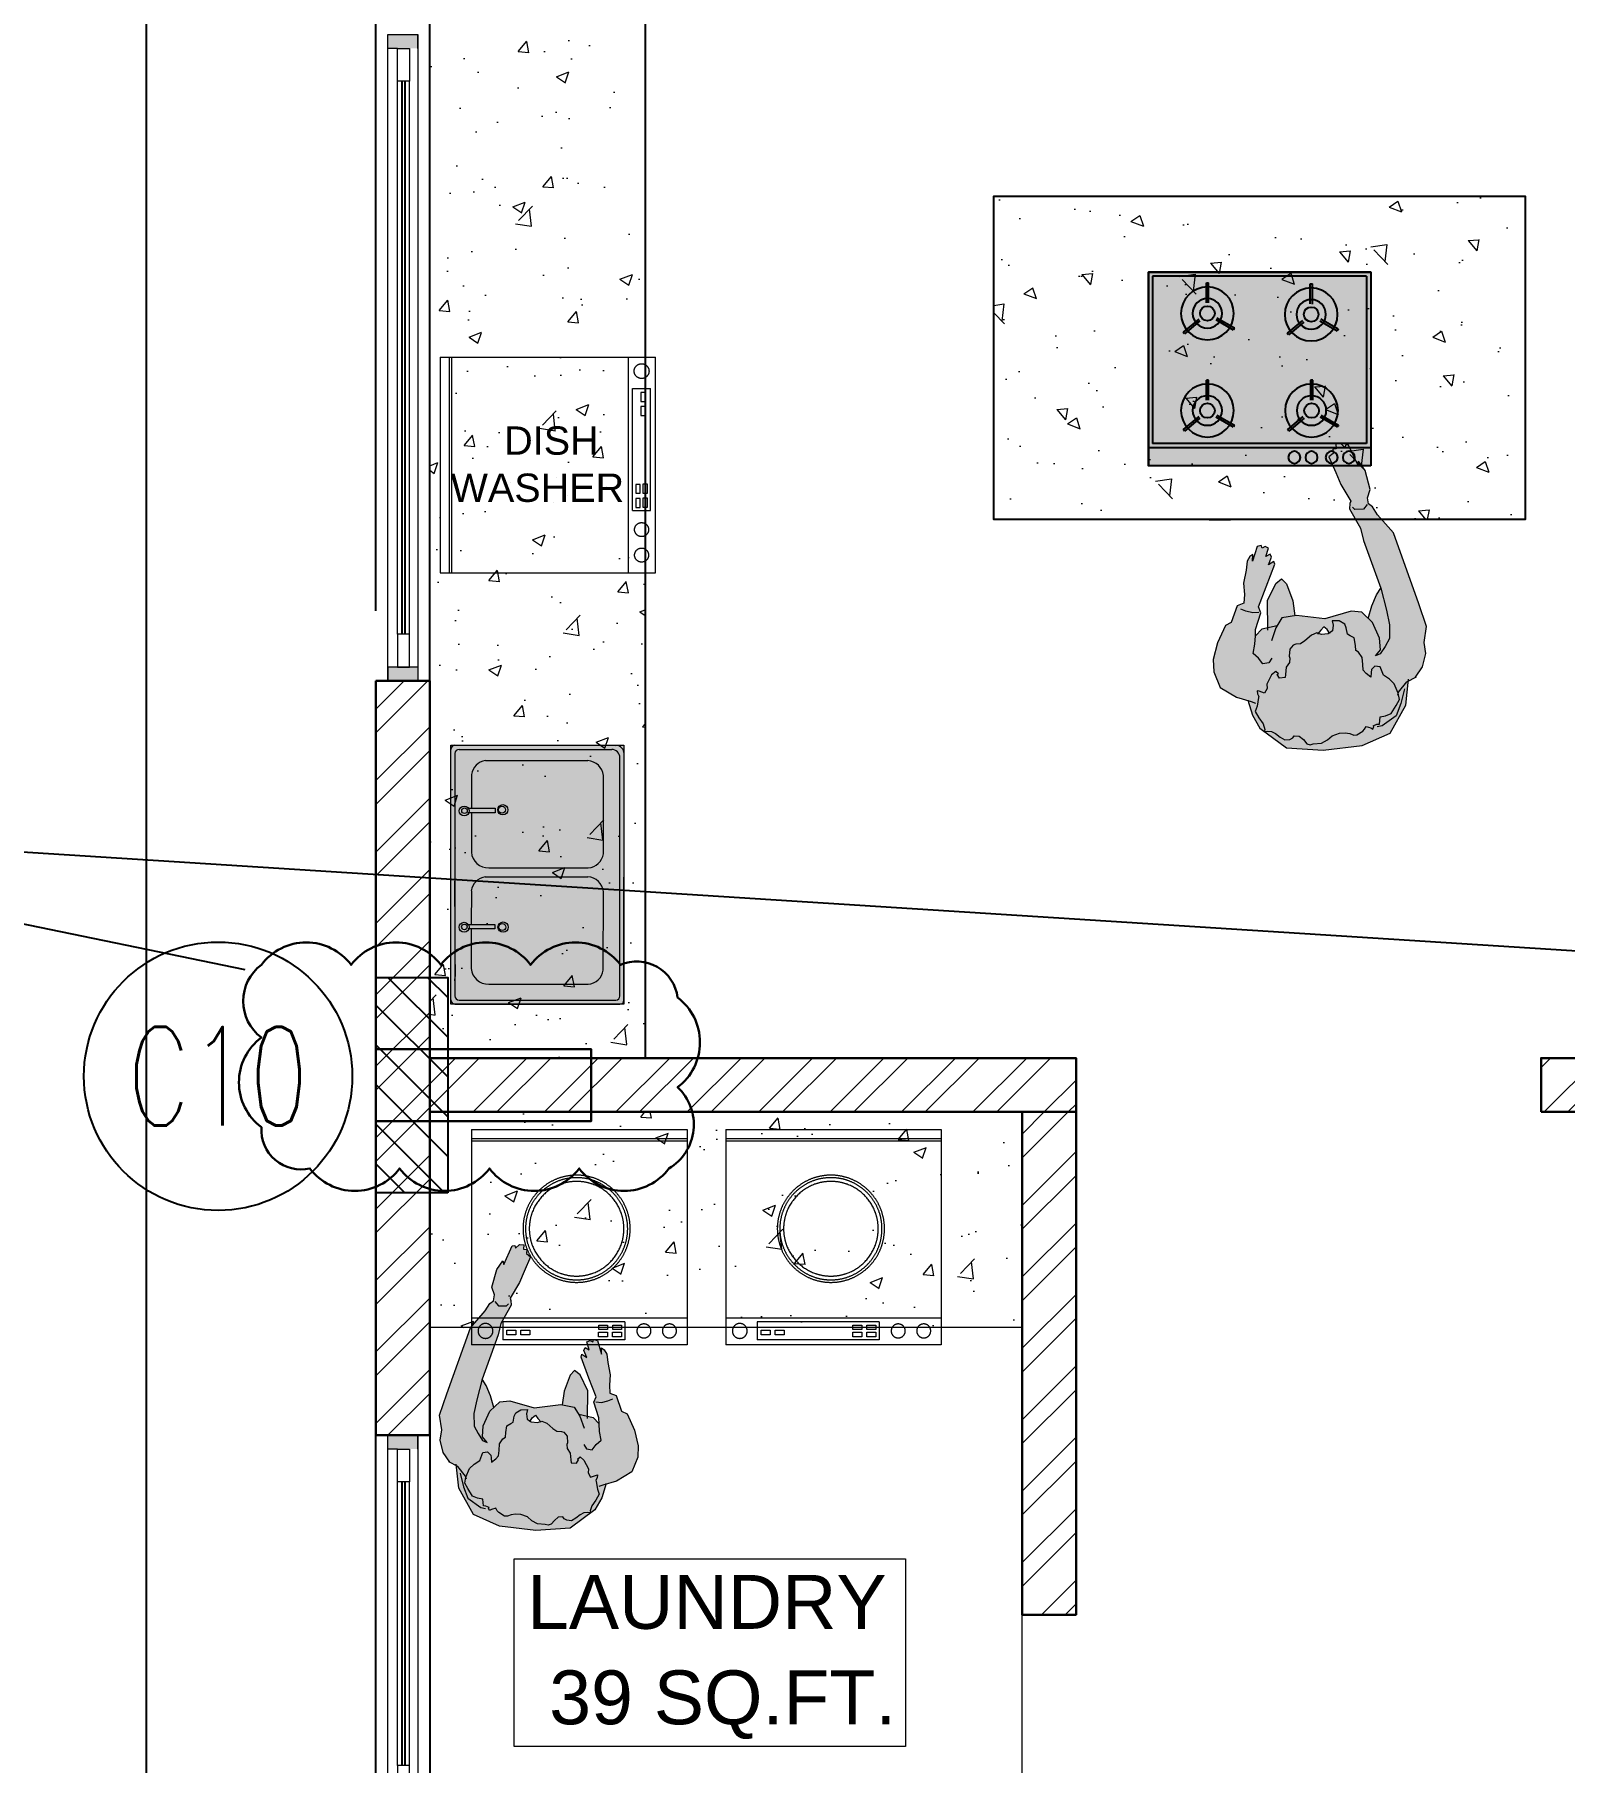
# Model space of a CAD drawing. Header units: inches. Extents: x 16106347 to 16308397, y -515360 to -420631.
# Drawn here: x 16155485 to 16159745, y -504582 to -499771 of the extents above; entities that cross this region are included whole.
import ezdxf
from ezdxf.enums import TextEntityAlignment as Align

# ---------------------------------------------------------------- set-up
doc = ezdxf.new("R2010")
doc.units = ezdxf.units.IN
doc.header["$LTSCALE"] = 1000
doc.header["$MEASUREMENT"] = 0
doc.linetypes.add('DASHED2', pattern=[0.375, 0.25, -0.125])
doc.linetypes.add('HIDDEN', pattern=[0.375, 0.25, -0.125])
doc.layers.get('0').update_dxf_attribs({"color": 1})
for name, color, linetype in [('00', 252, 'Continuous'), ('DIEN HOA', 111, 'Continuous'), ('FURINTURE', 37, 'Continuous'), ('S-COLUMN', 1, 'Continuous'), ('S-COLUMN CIRCLE', 9, 'Continuous'), ('S-COLUMN HATCH', 8, 'Continuous'), ('S-COLUMN NO', 2, 'Continuous'), ('TEXT', 7, 'Continuous')]:
    doc.layers.add(name, color=color, linetype=linetype)
for name, color, linetype, lineweight in [('APPLIANCES', 252, 'Continuous', 20), ('CHHAJJA', 251, 'Continuous', 25), ('Dimension', 18, 'Continuous', 5), ('FIXURE', 252, 'Continuous', 20), ('HA', 253, 'Continuous', 5), ('HACTH', 8, 'Continuous', 5), ('hatch', 8, 'Continuous', 5), ('HIDDEN', 253, 'HIDDEN', 9), ('Human', 4, 'Continuous', 13), ('P GLASS', 140, 'Continuous', 25), ('PLASTER', 250, 'Continuous', 25), ('stone', 251, 'Continuous', 18), ('WALL', 7, 'Continuous', 30), ('window', 150, 'Continuous', 9)]:
    doc.layers.add(name, color=color, linetype=linetype, lineweight=lineweight)
doc.styles.add('ARIAL', font='ARIALN.TTF')
doc.styles.add('ROMANS', font='simplex.shx', dxfattribs={"width": 0.7})
doc.styles.get("Standard").update_dxf_attribs({"font": 'arial.ttf'})
doc.dimstyles.new('dim100', dxfattribs={"dimtxt": 250, "dimasz": 250, "dimexe": 200, "dimexo": 200, "dimgap": 100, "dimtad": 1, "dimdec": 0, "dimzin": 0, "dimdsep": 46, "dimtxsty": 'ROMANS', "dimcen": 0, "dimclrd": 5, "dimclre": 5, "dimclrt": 4, "dimadec": 0, "dimazin": 0, "dimtfac": 1, "dimtdec": 0, "dimtix": 1, "dimtofl": 0, "dimtmove": 2, "dimatfit": 3, "dimfxl": 0, "dimtolj": 1, "dimtzin": 0, "dimlwd": -1, "dimlwe": -1, "dimarcsym": 0})
pattern_1 = [(45, (20506.6113, 338131.157), (-3.97747564, 3.97747564), []), (45, (20509.263, 338131.157), (-3.97747564, 3.97747564), [])]

# ---------------------------------------------------------------- blocks, each defined once
blk = doc.blocks.new('A$C0FF42ECC')
at = {"layer": 'hatch'}
for points in [[(867, 1323), (719, 1358), (621, 1335), (551, 1339), (469, 1312), (408, 1263), (383, 1206), (321, 1144), (377, 1125), (409, 1098), (437, 1062), (492, 1046), (500, 1014), (480, 990), (461, 986), (433, 982), (457, 954), (480, 938), (516, 938), (560, 938), (596, 918), (608, 903), (640, 903), (687, 899), (703, 875), (715, 859), (755, 855), (779, 847), (803, 815), (807, 771), (779, 775), (743, 767), (731, 745), (754, 734), (774, 714), (754, 695), (736, 676), (739, 668), (727, 632), (695, 588), (680, 560), (680, 529), (676, 513), (652, 489), (608, 481), (596, 485), (568, 481), (540, 457), (496, 449), (476, 445), (476, 409), (500, 397), (504, 405), (520, 389), (500, 361), (445, 326), (417, 326), (389, 306), (405, 274), (409, 262), (389, 262), (373, 270), (365, 266), (313, 254), (281, 238), (238, 258), (198, 282), (162, 290), (154, 286), (150, 282), (172, 258), (258, 219), (351, 200), (379, 129), (449, 31), (551, 0), (629, 4), (731, 39), (836, 98), (852, 137), (953, 183), (965, 226), (1020, 234), (1090, 234), (1172, 258), (1227, 269), (1254, 289), (1266, 308), (1223, 304), (1313, 340), (1317, 367), (1301, 371), (1309, 390), (1297, 410), (1246, 390), (1258, 418), (1238, 425), (1192, 402), (1211, 437), (1192, 441), (1055, 375), (934, 316), (895, 328), (793, 285), (754, 281), (793, 324), (806, 423), (852, 457), (860, 550), (824, 726), (856, 894), (844, 960), (774, 1023), (672, 1058), (598, 1058), (563, 1023), (574, 1054), (617, 1089), (664, 1120), (750, 1128), (844, 1116), (985, 1093), (1293, 1011), (1371, 999), (1500, 941), (1532, 945), (1547, 952), (1657, 898), (1735, 874), (1836, 839), (1856, 867), (1883, 867), (1883, 890), (1914, 890), (1914, 921), (1887, 945), (1903, 952), (1899, 968), (1770, 1015), (1793, 1023), (1731, 1058), (1610, 1081), (1559, 1058), (1520, 1062), (1500, 1085), (1446, 1113), (1324, 1202)], [(0, 644), (35, 414), (150, 283), (150, 306), (146, 330), (130, 354), (106, 381), (86, 409), (86, 441), (94, 461), (106, 469), (102, 501), (78, 525), (50, 544), (42, 564), (46, 584), (46, 636), (62, 676), (86, 708), (98, 755), (98, 791), (90, 819), (78, 843), (78, 863), (98, 903), (110, 915), (126, 926), (114, 954), (106, 966), (122, 974), (126, 970), (134, 994), (134, 1010), (178, 1018), (182, 1054), (194, 1090), (241, 1125), (277, 1149), (317, 1145), (324, 1148), (383, 1206), (387, 1216), (238, 1187), (70, 1073), (8, 890)], [(687, 899), (640, 903), (608, 903), (596, 918), (560, 938), (516, 938), (480, 938), (457, 954), (433, 982), (461, 986), (480, 990), (500, 1014), (492, 1046), (437, 1062), (409, 1098), (377, 1125), (317, 1145), (277, 1149), (241, 1125), (194, 1090), (182, 1054), (178, 1018), (134, 1010), (134, 994), (126, 970), (122, 974), (106, 966), (114, 954), (126, 926), (110, 915), (98, 903), (78, 863), (78, 843), (90, 819), (98, 791), (98, 755), (86, 708), (62, 676), (46, 636), (46, 584), (42, 564), (50, 544), (78, 525), (102, 501), (106, 469), (94, 461), (86, 441), (86, 409), (106, 381), (130, 354), (146, 330), (150, 306), (150, 283), (150, 282), (154, 286), (162, 290), (198, 282), (238, 258), (281, 238), (313, 254), (365, 266), (373, 270), (389, 262), (409, 262), (405, 274), (389, 306), (417, 326), (445, 326), (500, 361), (520, 389), (504, 405), (500, 397), (476, 409), (476, 445), (496, 449), (540, 457), (568, 481), (596, 485), (608, 481), (652, 489), (676, 513), (680, 529), (680, 560), (695, 588), (727, 632), (739, 668), (727, 696), (727, 739), (731, 745), (731, 746), (731, 745), (743, 767), (779, 775), (807, 771), (803, 815), (779, 847), (755, 855), (715, 859), (703, 875)], [(563, 1023), (574, 1054), (617, 1089), (664, 1120), (750, 1128), (844, 1116), (985, 1093), (945, 1062), (879, 1027), (801, 998), (774, 1023), (672, 1058), (598, 1058)], [(969, 375), (1071, 437), (1098, 476), (1063, 504), (953, 535), (859, 540), (852, 457), (806, 423), (798, 362)]]:
    blk.add_hatch(color=256, dxfattribs=at).paths.add_polyline_path(points)
at = {"layer": 'Human', "color": 7}
for p, q in [((408, 1263), (469, 1312)), ((469, 1312), (551, 1339)), ((551, 1339), (621, 1335)), ((621, 1335), (719, 1358)), ((719, 1358), (867, 1323)), ((867, 1323), (1324, 1202)), ((238, 1187), (399, 1218)), ((324, 1148), (383, 1206)), ((383, 1206), (410, 1269)), ((1324, 1202), (1446, 1113)), ((70, 1073), (238, 1187)), ((176, 1120), (121, 1027)), ((250, 1155), (176, 1120)), ((182, 1054), (194, 1090)), ((194, 1090), (241, 1125)), ((241, 1125), (277, 1149)), ((340, 1187), (250, 1155)), ((277, 1149), (317, 1145)), ((304, 1141), (324, 1148)), ((317, 1145), (377, 1125)), ((377, 1125), (409, 1098)), ((409, 1098), (437, 1062)), ((617, 1089), (574, 1054)), ((664, 1120), (617, 1089)), ((750, 1128), (664, 1120)), ((844, 1116), (750, 1128)), ((985, 1093), (844, 1116)), ((945, 1062), (985, 1093)), ((1293, 1011), (985, 1093)), ((1446, 1113), (1500, 1085)), ((8, 890), (70, 1073)), ((121, 1027), (118, 994)), ((126, 970), (134, 994)), ((134, 1010), (178, 1018)), ((134, 994), (134, 1010)), ((178, 1018), (182, 1054)), ((461, 986), (433, 982)), ((433, 982), (457, 954)), ((437, 1062), (492, 1046)), ((480, 990), (461, 986)), ((500, 1014), (480, 990)), ((492, 1046), (500, 1014)), ((563, 1023), (598, 1058)), ((574, 1054), (563, 1023)), ((598, 1058), (672, 1058)), ((672, 1058), (774, 1023)), ((774, 1023), (844, 960)), ((801, 998), (879, 1027)), ((879, 1027), (945, 1062)), ((1371, 999), (1293, 1011)), ((1500, 941), (1371, 999)), ((1516, 1054), (1489, 1027)), ((1489, 1027), (1492, 972)), ((1500, 1085), (1520, 1062)), ((1520, 1062), (1559, 1058)), ((1559, 1058), (1610, 1081)), ((1610, 1081), (1731, 1058)), ((1731, 1058), (1793, 1023)), ((1793, 1023), (1770, 1015)), ((1770, 1015), (1899, 968)), ((0, 644), (8, 890)), ((78, 863), (98, 903)), ((98, 903), (110, 915)), ((106, 966), (122, 974)), ((114, 954), (106, 966)), ((110, 915), (126, 926)), ((126, 926), (114, 954)), ((122, 974), (126, 970)), ((457, 954), (480, 938)), ((480, 938), (516, 938)), ((516, 938), (560, 938)), ((560, 938), (596, 918)), ((596, 918), (608, 903)), ((608, 903), (640, 903)), ((640, 903), (687, 899)), ((687, 899), (703, 875)), ((703, 875), (715, 859)), ((856, 894), (824, 726)), ((844, 960), (856, 894)), ((1492, 972), (1508, 960)), ((1532, 945), (1500, 941)), ((1547, 952), (1532, 945)), ((1657, 898), (1547, 952)), ((1735, 874), (1657, 898)), ((1836, 839), (1735, 874)), ((1914, 890), (1883, 890)), ((1883, 890), (1883, 867)), ((1903, 952), (1887, 945)), ((1887, 945), (1914, 921)), ((1899, 968), (1903, 952)), ((1914, 921), (1914, 890)), ((78, 843), (78, 863)), ((90, 819), (78, 843)), ((98, 791), (90, 819)), ((98, 755), (98, 791)), ((715, 859), (755, 855)), ((743, 767), (727, 739)), ((779, 775), (743, 767)), ((755, 855), (779, 847)), ((779, 847), (803, 815)), ((807, 771), (779, 775)), ((803, 815), (807, 771)), ((1856, 867), (1836, 839)), ((1883, 867), (1856, 867)), ((46, 636), (62, 676)), ((62, 676), (86, 708)), ((86, 708), (98, 755)), ((727, 739), (727, 696)), ((727, 696), (739, 668)), ((739, 668), (727, 632)), ((730, 750), (731, 746)), ((731, 671), (730, 670)), ((731, 746), (754, 734)), ((754, 695), (731, 671)), ((754, 734), (774, 714)), ((774, 714), (754, 695)), ((824, 726), (860, 550)), ((35, 414), (0, 644)), ((42, 564), (46, 584)), ((50, 544), (42, 564)), ((46, 584), (46, 636)), ((78, 525), (50, 544)), ((695, 588), (680, 560)), ((680, 560), (680, 529)), ((727, 632), (695, 588)), ((860, 550), (852, 457)), ((102, 501), (78, 525)), ((86, 441), (94, 461)), ((86, 409), (86, 441)), ((94, 461), (106, 469)), ((106, 469), (102, 501)), ((496, 449), (476, 445)), ((476, 445), (476, 409)), ((540, 457), (496, 449)), ((568, 481), (540, 457)), ((596, 485), (568, 481)), ((608, 481), (596, 485)), ((652, 489), (608, 481)), ((676, 513), (652, 489)), ((680, 529), (676, 513)), ((852, 457), (793, 414)), ((953, 535), (859, 540)), ((1063, 504), (953, 535)), ((969, 375), (1071, 437)), ((1055, 375), (1192, 441)), ((1098, 476), (1063, 504)), ((1071, 437), (1098, 476)), ((1192, 441), (1211, 437)), ((1211, 437), (1192, 402)), ((172, 258), (35, 414)), ((106, 381), (86, 409)), ((130, 354), (106, 381)), ((146, 330), (130, 354)), ((150, 306), (146, 330)), ((500, 361), (445, 326)), ((476, 409), (500, 397)), ((500, 397), (504, 405)), ((520, 389), (500, 361)), ((504, 405), (520, 389)), ((578, 351), (574, 312)), ((606, 371), (578, 351)), ((793, 414), (715, 379)), ((783, 361), (969, 375)), ((806, 423), (793, 324)), ((793, 285), (895, 328)), ((895, 328), (934, 316)), ((934, 316), (1055, 375)), ((1192, 402), (1238, 425)), ((1313, 340), (1223, 304)), ((1238, 425), (1258, 418)), ((1258, 418), (1246, 390)), ((1246, 390), (1297, 410)), ((1297, 410), (1309, 390)), ((1309, 390), (1301, 371)), ((1301, 371), (1317, 367)), ((1317, 367), (1313, 340)), ((150, 282), (150, 306)), ((154, 286), (150, 282)), ((162, 290), (154, 286)), ((198, 282), (162, 290)), ((258, 219), (172, 258)), ((238, 258), (198, 282)), ((281, 238), (238, 258)), ((356, 199), (258, 219)), ((313, 254), (281, 238)), ((365, 266), (313, 254)), ((344, 219), (331, 245)), ((379, 129), (344, 219)), ((373, 270), (365, 266)), ((389, 262), (373, 270)), ((417, 326), (389, 306)), ((389, 306), (405, 274)), ((409, 262), (389, 262)), ((405, 274), (409, 262)), ((445, 326), (417, 326)), ((574, 312), (613, 289)), ((613, 289), (645, 258)), ((645, 258), (703, 273)), ((703, 273), (754, 281)), ((793, 324), (754, 281)), ((754, 281), (793, 285)), ((899, 316), (899, 277)), ((899, 277), (914, 234)), ((914, 234), (930, 203)), ((965, 226), (953, 183)), ((1020, 234), (965, 226)), ((1090, 234), (1020, 234)), ((1172, 258), (1090, 234)), ((1227, 269), (1172, 258)), ((1223, 304), (1266, 308)), ((1254, 289), (1227, 269)), ((1266, 308), (1254, 289)), ((449, 31), (379, 129)), ((852, 137), (836, 98)), ((953, 183), (852, 137)), ((551, 0), (449, 31)), ((629, 4), (551, 0)), ((731, 39), (629, 4)), ((836, 98), (731, 39))]:
    blk.add_line(p, q, dxfattribs=at)
blk = doc.blocks.new('dishwasher')
at = {"layer": 'HIDDEN', "color": 18, "ltscale": 0.3}
for p, q in [((355513.67, -14135.68), (355513.67, -14159.68)), ((355513.67, -14135.68), (355537.67, -14135.68)), ((355514.67, -14135.68), (355514.67, -14159.68)), ((355514.93, -14135.68), (355514.93, -14159.68)), ((355534.67, -14159.68), (355534.67, -14135.68)), ((355537.67, -14159.68), (355537.67, -14135.68)), ((355535.11, -14152.76), (355535.11, -14139.16)), ((355535.11, -14139.16), (355537.11, -14139.16)), ((355536.03, -14139.62), (355536.03, -14140.62)), ((355536.53, -14139.62), (355536.03, -14139.62)), ((355536.03, -14140.62), (355536.53, -14140.62)), ((355536.53, -14140.62), (355536.53, -14139.62)), ((355537.11, -14152.76), (355537.11, -14139.16)), ((355536.53, -14141.18), (355536.03, -14141.18)), ((355536.03, -14141.18), (355536.03, -14142.18)), ((355536.03, -14142.18), (355536.53, -14142.18)), ((355536.53, -14142.18), (355536.53, -14141.18)), ((355535.46, -14149.84), (355535.46, -14150.84)), ((355535.96, -14149.84), (355535.46, -14149.84)), ((355535.96, -14150.84), (355535.96, -14149.84)), ((355536.26, -14149.83), (355536.26, -14150.83)), ((355536.76, -14149.83), (355536.26, -14149.83)), ((355536.26, -14149.83), (355536.26, -14150.83)), ((355536.76, -14149.83), (355536.26, -14149.83)), ((355536.76, -14150.83), (355536.76, -14149.83)), ((355536.76, -14150.83), (355536.76, -14149.83)), ((355535.46, -14150.84), (355535.96, -14150.84)), ((355535.96, -14151.4), (355535.46, -14151.4)), ((355535.46, -14151.4), (355535.46, -14152.4)), ((355535.46, -14152.4), (355535.96, -14152.4)), ((355535.96, -14152.4), (355535.96, -14151.4)), ((355536.26, -14150.83), (355536.76, -14150.83)), ((355536.26, -14150.83), (355536.76, -14150.83)), ((355536.76, -14151.39), (355536.26, -14151.39)), ((355536.26, -14151.39), (355536.26, -14152.39)), ((355536.76, -14151.39), (355536.26, -14151.39)), ((355536.26, -14151.39), (355536.26, -14152.39)), ((355536.26, -14152.39), (355536.76, -14152.39)), ((355536.26, -14152.39), (355536.76, -14152.39)), ((355536.76, -14152.39), (355536.76, -14151.39)), ((355536.76, -14152.39), (355536.76, -14151.39)), ((355535.11, -14152.76), (355537.11, -14152.76)), ((355513.67, -14159.68), (355537.67, -14159.68))]:
    blk.add_line(p, q, dxfattribs=at)
for centre, radius in [((355536.11, -14137.23), 0.827), ((355536.11, -14154.88), 0.781), ((355536.11, -14157.72), 0.781)]:
    blk.add_circle(centre, radius, dxfattribs=at)
blk = doc.blocks.new('756756777')
at = {"layer": 'HACTH', "lineweight": -3, "ltscale": 1.5}
for points in [[(355678.2, -14249.46), (355674.88, -14249.46), (355674.88, -14251), (355675.95, -14251), (355677.27, -14251), (355678.2, -14251)], [(355678.2, -14289.93), (355674.88, -14289.93), (355674.88, -14291.46), (355678.2, -14291.46), (355678.2, -14289.94)]]:
    blk.add_hatch(color=252, dxfattribs=at).paths.add_polyline_path(points)
at = {"layer": 'P GLASS', "color": 140, "ltscale": 19}
for points in [[(355676.45, -14254.67), (355676.45, -14286.26)], [(355676.77, -14254.67), (355676.77, -14286.26)]]:
    blk.add_lwpolyline(points, dxfattribs=at)
at = {"layer": 'window', "color": 18, "ltscale": 19}
for p, q in [((355674.88, -14251, 0), (355674.88, -14249.46, 0)), ((355678.2, -14251, 0), (355678.2, -14249.46, 0)), ((355675.95, -14251, 0), (355674.88, -14251, 0)), ((355677.27, -14286.26), (355677.27, -14254.67, 0)), ((355674.88, -14289.93), (355674.88, -14291.46)), ((355675.95, -14289.93), (355674.88, -14289.93)), ((355675.95, -14289.93), (355677.27, -14289.93)), ((355677.27, -14289.93), (355675.95, -14289.93)), ((355678.2, -14289.93), (355677.27, -14289.93)), ((355678.2, -14289.93), (355678.2, -14291.46))]:
    blk.add_line(p, q, dxfattribs=at)
at = {"layer": 'window', "color": 7}
blk.add_line((355675.95, -14286.26), (355675.95, -14254.67, 0), dxfattribs=at)
at = {"layer": 'window', "color": 18, "ltscale": 19}
for points in [[(355678.2, -14249.46), (355678.2, -14291.46), (355674.88, -14291.46), (355674.88, -14249.46)], [(355677.27, -14289.93), (355677.27, -14286.26), (355675.95, -14286.26), (355675.95, -14289.93)]]:
    blk.add_lwpolyline(points, close=True, dxfattribs=at)
at = {"layer": 'window', "color": 18, "ltscale": 19, "elevation": 0}
blk.add_lwpolyline([(355677.27, -14251), (355677.27, -14254.67), (355675.95, -14254.67), (355675.95, -14251)], close=True, dxfattribs=at)
blk = doc.blocks.new('65777')
at = {"layer": 'HACTH', "lineweight": -3, "ltscale": 1.5}
for points in [[(355678.2, -14093.46), (355674.88, -14093.46), (355674.88, -14095), (355675.95, -14095), (355677.27, -14095), (355678.2, -14095)], [(355678.2, -14163.93), (355674.88, -14163.93), (355674.88, -14165.46), (355678.2, -14165.46), (355678.2, -14163.94)]]:
    blk.add_hatch(color=252, dxfattribs=at).paths.add_polyline_path(points)
at = {"layer": 'P GLASS', "color": 140, "ltscale": 19}
for points in [[(355676.45, -14098.67), (355676.45, -14160.26)], [(355676.77, -14098.67), (355676.77, -14160.26)]]:
    blk.add_lwpolyline(points, dxfattribs=at)
at = {"layer": 'window', "color": 18, "ltscale": 19}
for p, q in [((355674.88, -14095, 0), (355674.88, -14093.46, 0)), ((355678.2, -14095, 0), (355678.2, -14093.46, 0)), ((355675.95, -14095, 0), (355674.88, -14095, 0)), ((355677.27, -14160.26), (355677.27, -14098.67, 0)), ((355674.88, -14163.93), (355674.88, -14165.46)), ((355675.95, -14163.93), (355674.88, -14163.93)), ((355675.95, -14163.93), (355677.27, -14163.93)), ((355677.27, -14163.93), (355675.95, -14163.93)), ((355678.2, -14163.93), (355677.27, -14163.93)), ((355678.2, -14163.93), (355678.2, -14165.46))]:
    blk.add_line(p, q, dxfattribs=at)
at = {"layer": 'window', "color": 7}
blk.add_line((355675.95, -14160.26), (355675.95, -14098.67, 0), dxfattribs=at)
at = {"layer": 'window', "color": 18, "ltscale": 19}
for points in [[(355678.2, -14093.46), (355678.2, -14165.46), (355674.88, -14165.46), (355674.88, -14093.46)], [(355677.27, -14163.93), (355677.27, -14160.26), (355675.95, -14160.26), (355675.95, -14163.93)]]:
    blk.add_lwpolyline(points, close=True, dxfattribs=at)
at = {"layer": 'window', "color": 18, "ltscale": 19, "elevation": 0}
blk.add_lwpolyline([(355677.27, -14095), (355677.27, -14098.67), (355675.95, -14098.67), (355675.95, -14095)], close=True, dxfattribs=at)
blk = doc.blocks.new('TYRTY')
blk.add_hatch(color=7).paths.add_polyline_path([(176054.68, 202276.55), (176054.68, 202302.01), (176076.88, 202302.01), (176076.88, 202276.55)])
at = {"layer": 'FURINTURE', "color": 18, "ltscale": 0.5, "extrusion": (0, 0, -1)}
for p, q in [((176076.88, 202302.01), (176054.68, 202302.01)), ((176054.68, 202276.55), (176054.68, 202302.01)), ((176056.76, 202276.55), (176056.76, 202302.01)), ((176076.4, 202301.53), (176057.24, 202301.53)), ((176057.24, 202277.04), (176057.24, 202301.53)), ((176076.4, 202277.04), (176076.4, 202301.53)), ((176076.88, 202276.55), (176076.88, 202302.01)), ((176060.16, 202296.11), (176058.67, 202297.87)), ((176060.34, 202296.26), (176058.86, 202298.03)), ((176071.29, 202296.11), (176069.8, 202297.87)), ((176071.47, 202296.26), (176069.99, 202298.03)), ((176062.21, 202295.13), (176064.52, 202295.13)), ((176062.22, 202295.37), (176064.52, 202295.37)), ((176073.35, 202295.37), (176075.66, 202295.37)), ((176073.35, 202295.13), (176075.66, 202295.13)), ((176060.3, 202294.29), (176059.15, 202292.29)), ((176060.51, 202294.17), (176059.36, 202292.17)), ((176071.44, 202294.29), (176070.28, 202292.29)), ((176071.64, 202294.17), (176070.49, 202292.17)), ((176060.16, 202284.17), (176058.67, 202285.94)), ((176060.34, 202284.33), (176058.86, 202286.1)), ((176071.16, 202284.21), (176069.68, 202285.98)), ((176071.35, 202284.37), (176069.87, 202286.14)), ((176062.21, 202283.19), (176064.52, 202283.19)), ((176062.22, 202283.43), (176064.52, 202283.43)), ((176073.22, 202283.23), (176075.53, 202283.23)), ((176073.23, 202283.48), (176075.53, 202283.48)), ((176060.3, 202282.35), (176059.15, 202280.36)), ((176060.51, 202282.23), (176059.36, 202280.23)), ((176071.31, 202282.4), (176070.16, 202280.4)), ((176071.52, 202282.27), (176070.37, 202280.28)), ((176076.4, 202277.04), (176057.24, 202277.04)), ((176076.88, 202276.55), (176054.68, 202276.55))]:
    blk.add_line(p, q, dxfattribs=at)
at = {"layer": 'FURINTURE', "color": 18}
blk.add_lwpolyline([(176054.68, 202276.55), (176054.68, 202302.01), (176076.88, 202302.01), (176076.88, 202276.55)], close=True, dxfattribs=at)
at = {"layer": 'FURINTURE', "color": 18, "ltscale": 0.5, "extrusion": (0, 0, -1)}
for centre, radius in [((-176061.02, 202295.26), 3.03), ((-176061.02, 202295.26), 1.69), ((-176072.15, 202295.26), 3.03), ((-176072.15, 202295.26), 1.69), ((-176055.66, 202285.3), 0.694), ((-176061.02, 202283.33), 3.03), ((-176061.02, 202283.33), 1.69), ((-176072.03, 202283.37), 3.03), ((-176072.03, 202283.37), 1.69), ((-176055.66, 202283.33), 0.694), ((-176055.66, 202281.03), 0.694), ((-176055.66, 202279.06), 0.694)]:
    blk.add_circle(centre, radius, dxfattribs=at)
for centre, radius, start, end in [((-176061.02, 202295.26), 3.51, 48.1018, 52.0412), ((-176072.15, 202295.26), 3.51, 48.1018, 52.0412), ((-176061.02, 202295.26), 0.844, 270, 90), ((-176061.02, 202295.26), 0.844, 90, 270), ((-176061.02, 202295.26), 3.51, 178.2645, 182.2039), ((-176072.15, 202295.26), 0.844, 270, 90), ((-176072.15, 202295.26), 0.844, 90, 270), ((-176072.15, 202295.26), 3.51, 178.2645, 182.2039), ((-176061.02, 202295.26), 3.51, 298.188, 302.1274), ((-176072.15, 202295.26), 3.51, 298.188, 302.1274), ((-176061.02, 202283.33), 3.51, 48.1018, 52.0412), ((-176072.03, 202283.37), 3.51, 48.1018, 52.0412), ((-176061.02, 202283.33), 0.844, 270, 90), ((-176061.02, 202283.33), 0.844, 90, 270), ((-176061.02, 202283.33), 3.51, 178.2645, 182.2039), ((-176072.03, 202283.37), 0.844, 270, 90), ((-176072.03, 202283.37), 0.844, 90, 270), ((-176072.03, 202283.37), 3.51, 178.2645, 182.2039), ((-176061.02, 202283.33), 3.51, 298.188, 302.1274), ((-176072.03, 202283.37), 3.51, 298.188, 302.1274)]:
    blk.add_arc(centre, radius, start, end, dxfattribs=at)
blk = doc.blocks.new('FFGJGHJ')
at = {"layer": 'HA', "lineweight": 30, "ltscale": 1.5}
h = blk.add_hatch(color=7, dxfattribs=at)
h.dxf.hatch_style = 1
h.paths.add_polyline_path([(101404.71, -44298.87), (101404.71, -44318.16), (101433.56, -44318.16), (101433.56, -44298.87)])
at = {"layer": 'FIXURE', "color": 7, "extrusion": (0, 0, -1)}
for p, q in [((101433.11, -44298.87), (101405.17, -44298.87)), ((101404.71, -44299.33), (101404.72, -44317.25)), ((101405.17, -44299.79), (101405.18, -44316.79)), ((101405.63, -44299.33), (101432.65, -44299.33)), ((101411.73, -44300.74), (101411.73, -44303.8)), ((101412.23, -44303.8), (101412.23, -44300.81)), ((101422.65, -44299.32), (101419.85, -44299.32)), ((101424.67, -44300.73), (101424.67, -44303.79)), ((101425.17, -44303.79), (101425.17, -44300.8)), ((101427.71, -44299.31), (101430.46, -44299.34)), ((101430.93, -44299.33), (101430.46, -44299.34)), ((101433.09, -44299.79), (101433.1, -44317.25)), ((101433.54, -44299.33), (101433.56, -44317.7)), ((101406.42, -44302.72), (101406.42, -44314.15)), ((101407.97, -44301.16), (101411.71, -44301.16)), ((101412.21, -44301.16), (101416.63, -44301.16)), ((101419.36, -44302.71), (101419.36, -44314.14)), ((101420.92, -44301.16), (101424.66, -44301.15)), ((101425.16, -44301.15), (101429.57, -44301.15)), ((101411.73, -44303.8), (101412.23, -44303.8)), ((101418.36, -44303.1), (101418.37, -44314.17)), ((101424.67, -44303.79), (101425.17, -44303.79)), ((101431.31, -44303.09), (101431.31, -44314.17)), ((101416.8, -44315.86), (101408.07, -44315.87)), ((101429.74, -44315.85), (101421.01, -44315.86)), ((101433.1, -44318.16), (101405.64, -44318.17)), ((101432.64, -44317.71), (101406.1, -44317.71)), ((101422.44, -44318.16), (101422.28, -44318.16))]:
    blk.add_line(p, q, dxfattribs=at)
for centre, radius in [((-101412.03, -44300.36), 0.555), ((-101412.03, -44300.36), 0.555), ((-101412, -44300.39), 0.308), ((-101424.98, -44300.35), 0.555), ((-101424.98, -44300.35), 0.555), ((-101424.94, -44300.38), 0.308), ((-101411.89, -44304.66), 0.568), ((-101411.89, -44304.58), 0.385), ((-101424.96, -44304.69), 0.568), ((-101424.96, -44304.61), 0.385)]:
    blk.add_circle(centre, radius, dxfattribs=at)
at = {"layer": 'FIXURE', "extrusion": (0, 0, -1)}
for centre, radius, start, end in [((-101405.17, -44299.33), 0.459, 359.9667, 89.9667), ((-101433.08, -44299.33), 0.459, 89.9667, 179.9667), ((-101405.63, -44299.79), 0.459, 359.9667, 89.9667), ((-101432.63, -44299.79), 0.459, 89.9667, 179.9667), ((-101408.25, -44303), 1.86, 8.6378, 81.2955), ((-101416.52, -44303), 1.84, 93.2572, 183.2572), ((-101421.2, -44302.99), 1.86, 8.6378, 81.2955), ((-101429.47, -44302.99), 1.84, 93.2572, 183.2572), ((-101408.26, -44314.03), 1.84, 275.9021, 356.3941), ((-101416.53, -44314.04), 1.84, 184.156, 261.6434), ((-101421.2, -44314.03), 1.84, 275.9021, 356.3941), ((-101429.48, -44314.03), 1.84, 184.156, 261.6434), ((-101405.64, -44317.25), 0.919, 269.9667, 359.9667), ((-101406.1, -44316.79), 0.919, 269.9667, 359.9667), ((-101432.64, -44317.25), 0.459, 179.9667, 269.9667), ((-101433.1, -44317.7), 0.459, 179.9667, 269.9667)]:
    blk.add_arc(centre, radius, start, end, dxfattribs=at)
at = {"layer": 'HIDDEN', "color": 7, "ltscale": 1.5}
blk.add_lwpolyline([(101404.71, -44298.87), (101404.71, -44318.16), (101433.56, -44318.16), (101433.56, -44298.87)], close=True, dxfattribs=at)
blk = doc.blocks.new('RERERE')
at = {"layer": 'HIDDEN', "color": 18, "ltscale": 0.3}
for p, q in [((411078.69, 5945.64), (411078.69, 5921.64)), ((411102.69, 5945.64), (411078.69, 5945.64)), ((411081.69, 5945.64), (411081.69, 5921.64)), ((411101.44, 5921.64), (411101.44, 5945.64)), ((411101.69, 5921.64), (411101.69, 5945.64)), ((411102.69, 5921.64), (411102.69, 5945.64)), ((411079.25, 5938.72), (411079.25, 5925.12)), ((411081.25, 5938.72), (411079.25, 5938.72)), ((411080.1, 5938.35), (411079.6, 5938.35)), ((411079.6, 5938.35), (411079.6, 5937.35)), ((411080.1, 5938.35), (411079.6, 5938.35)), ((411079.6, 5938.35), (411079.6, 5937.35)), ((411079.6, 5937.35), (411080.1, 5937.35)), ((411079.6, 5937.35), (411080.1, 5937.35)), ((411080.1, 5937.35), (411080.1, 5938.35)), ((411080.1, 5937.35), (411080.1, 5938.35)), ((411080.9, 5938.36), (411080.4, 5938.36)), ((411080.4, 5938.36), (411080.4, 5937.36)), ((411080.4, 5937.36), (411080.9, 5937.36)), ((411080.9, 5937.36), (411080.9, 5938.36)), ((411081.25, 5938.72), (411081.25, 5925.12)), ((411079.6, 5936.79), (411079.6, 5935.79)), ((411080.1, 5936.79), (411079.6, 5936.79)), ((411079.6, 5936.79), (411079.6, 5935.79)), ((411080.1, 5936.79), (411079.6, 5936.79)), ((411079.6, 5935.79), (411080.1, 5935.79)), ((411079.6, 5935.79), (411080.1, 5935.79)), ((411080.1, 5935.79), (411080.1, 5936.79)), ((411080.1, 5935.79), (411080.1, 5936.79)), ((411080.4, 5936.8), (411080.4, 5935.8)), ((411080.9, 5936.8), (411080.4, 5936.8)), ((411080.4, 5935.8), (411080.9, 5935.8)), ((411080.9, 5935.8), (411080.9, 5936.8)), ((411080.33, 5928.14), (411079.83, 5928.14)), ((411079.83, 5928.14), (411079.83, 5927.14)), ((411080.33, 5927.14), (411080.33, 5928.14)), ((411079.83, 5927.14), (411080.33, 5927.14)), ((411079.83, 5926.58), (411079.83, 5925.58)), ((411080.33, 5926.58), (411079.83, 5926.58)), ((411079.83, 5925.58), (411080.33, 5925.58)), ((411080.33, 5925.58), (411080.33, 5926.58)), ((411081.25, 5925.12), (411079.25, 5925.12)), ((411102.69, 5921.64), (411078.69, 5921.64))]:
    blk.add_line(p, q, dxfattribs=at)
for centre, radius in [((411080.25, 5943.68), 0.781), ((411080.25, 5940.84), 0.781), ((411091.63, 5933.34), 5.97), ((411091.63, 5933.34), 5.69), ((411091.63, 5933.34), 5.27), ((411080.25, 5923.19), 0.827)]:
    blk.add_circle(centre, radius, dxfattribs=at)
blk = doc.blocks.new('zw$8369')
at = {"layer": 'HA'}
h = blk.add_hatch(dxfattribs=at)
h.set_pattern_fill('AR-CONC', color=251, scale=2, angle=360)
h.set_pattern_definition([(50, (-361947.817, 8596.498), (14.34520365, -1.2550427), [1.5, -16.5]), (355, (-361947.817, 8596.498), (-2.7750267, 15.0438427), [1.2, -13.2]), (100.4514445, (-361946.622, 8596.394), (11.57017693, 13.7887998), [1.27480384, -14.02284224]), (46.1842, (-361947.817, 8600.498), (21.3448266, -3.3103856), [2.25, -24.75]), (96.6356355, (-361946.039, 8600.223), (18.6932389, 19.482372), [1.9122068, -21.0342752]), (351.184164, (-361947.817, 8600.498), (18.6932389, 19.482372), [1.8, -19.8]), (21, (-361945.817, 8599.498), (11.93814104, -8.0523778), [1.5, -16.5]), (326, (-361945.817, 8599.498), (4.86630664, 14.5030009), [1.2, -13.2]), (71.4514447, (-361944.822, 8598.827), (16.80444753, 6.45062306), [1.2748038, -14.02284224]), (37.5, (-361947.8173, 8596.4985), (0.24319711, 6.65787708), [0, -13.04, 0, -13.4, 0, -13.25]), (7.5, (-361947.817, 8596.4985), (5.26139075, 7.88823424), [0, -7.64, 0, -12.74, 0, -5.05]), (327.5, (-361952.2773, 8596.4985), (10.67644872, -0.451097435), [0, -5, 0, -15.6, 0, -20.7]), (317.5, (-361954.277, 8596.498), (11.66372339, 2.00209965), [0, -6.5, 0, -10.36, 0, -14.7])])
h.paths.add_polyline_path([(-1681.63, -804.75), (-1681.63, -664.75), (-1681.63, -640.75), (-1556.74, -640.75), (-1556.74, -664.75), (-1657.63, -664.75), (-1657.63, -804.75)])
h = blk.add_hatch(dxfattribs=at)
h.set_pattern_fill('AR-CONC', color=251, scale=2, angle=360)
h.set_pattern_definition([(310, (-361664.851, -10075.191), (14.34520365, 1.2550427), [1.5, -16.5]), (5, (-361664.851, -10075.19), (-2.7750267, -15.0438427), [1.2, -13.2]), (259.5485555, (-361663.656, -10075.086), (11.57017693, -13.7887998), [1.27480384, -14.02284224]), (313.8158, (-361664.851, -10079.19), (21.3448266, 3.3103856), [2.25, -24.75]), (263.3643645, (-361663.072, -10078.915), (18.6932389, -19.482372), [1.9122068, -21.0342752]), (8.815836, (-361664.851, -10079.19), (18.6932389, -19.482372), [1.8, -19.8]), (339, (-361662.851, -10078.191), (11.93814104, 8.0523778), [1.5, -16.5]), (34, (-361662.851, -10078.19), (4.86630664, -14.5030009), [1.2, -13.2]), (288.5485553, (-361661.856, -10077.52), (16.80444753, -6.45062306), [1.2748038, -14.02284224]), (322.5, (-361664.851, -10075.1907), (0.24319711, -6.65787708), [0, -13.04, 0, -13.4, 0, -13.25]), (352.5, (-361664.851, -10075.191), (5.26139075, -7.88823424), [0, -7.64, 0, -12.74, 0, -5.05]), (32.5, (-361669.311, -10075.1907), (10.67644872, 0.451097435), [0, -5, 0, -15.6, 0, -20.7]), (42.5, (-361671.311, -10075.191), (11.66372339, -2.00209965), [0, -6.5, 0, -10.36, 0, -14.7])])
h.paths.add_polyline_path([(-1618.79, -744.75), (-1618.79, -708.75), (-1559.59, -708.75), (-1559.59, -744.75), (-1593.37, -744.75), (-1616.41, -744.75)])
h = blk.add_hatch(dxfattribs=at)
h.set_pattern_fill('ANSI32', color=251, scale=15, angle=360, style=0)
h.set_pattern_definition(pattern_1)
h.paths.add_polyline_path([(-1687.63, -762.75), (-1681.63, -762.75), (-1681.63, -846.75), (-1687.63, -846.75)])
h = blk.add_hatch(dxfattribs=at)
h.set_pattern_fill('ANSI32', color=251, scale=15, angle=360, style=0)
h.set_pattern_definition(pattern_1)
h.paths.add_polyline_path([(-1681.63, -804.75), (-1609.63, -804.75), (-1609.63, -810.75), (-1681.63, -810.75)])
h = blk.add_hatch(dxfattribs=at)
h.set_pattern_fill('ANSI32', color=251, scale=15, angle=360, style=0)
h.set_pattern_definition(pattern_1)
h.paths.add_polyline_path([(-1465.63, -804.75), (-1557.83, -804.75), (-1557.83, -810.75), (-1465.63, -810.75)])
h = blk.add_hatch(dxfattribs=at)
h.set_pattern_fill('AR-CONC', color=251, scale=2, angle=360)
h.set_pattern_definition([(50, (-361703.692, 8605.683), (14.34520365, -1.2550427), [1.5, -16.5]), (355, (-361703.692, 8605.683), (-2.7750267, 15.0438427), [1.2, -13.2]), (100.4514445, (-361702.497, 8605.578), (11.57017693, 13.7887998), [1.27480384, -14.02284224]), (46.1842, (-361703.692, 8609.683), (21.3448266, -3.3103856), [2.25, -24.75]), (96.6356355, (-361701.914, 8609.407), (18.6932389, 19.482372), [1.9122068, -21.0342752]), (351.184164, (-361703.692, 8609.683), (18.6932389, 19.482372), [1.8, -19.8]), (21, (-361701.692, 8608.683), (11.93814104, -8.0523778), [1.5, -16.5]), (326, (-361701.692, 8608.683), (4.86630664, 14.5030009), [1.2, -13.2]), (71.4514447, (-361700.698, 8608.012), (16.80444753, 6.45062306), [1.2748038, -14.02284224]), (37.5, (-361703.6925, 8605.683), (0.24319711, 6.65787708), [0, -13.04, 0, -13.4, 0, -13.25]), (7.5, (-361703.6925, 8605.683), (5.26139075, 7.88823424), [0, -7.64, 0, -12.74, 0, -5.05]), (327.5, (-361708.1525, 8605.683), (10.67644872, -0.451097435), [0, -5, 0, -15.6, 0, -20.7]), (317.5, (-361710.1525, 8605.683), (11.66372339, 2.00209965), [0, -6.5, 0, -10.36, 0, -14.7])])
h.paths.add_polyline_path([(-1681.63, -834.75), (-1681.63, -810.75), (-1615.63, -810.75), (-1615.63, -834.75)])
h = blk.add_hatch(dxfattribs=at)
h.set_pattern_fill('ANSI32', color=251, scale=15, angle=360, style=0)
h.set_pattern_definition(pattern_1)
h.paths.add_polyline_path([(-1609.63, -810.75), (-1615.63, -810.75), (-1615.63, -866.75), (-1609.63, -866.75)])
at = {"layer": 'CHHAJJA', "color": 251, "linetype": 'DASHED2', "ltscale": 4, "elevation": 0}
blk.add_lwpolyline([(-1687.69, -1025.75), (-1713.18, -1025.75), (-1713.12, 245.07), (-1687.62, 245.07)], close=True, dxfattribs=at)
at = {"layer": 'Dimension', "color": 251, "elevation": 0}
for points in [[(-1615.63, -810.75), (-1681.63, -810.75), (-1681.63, -896.75), (-1615.63, -896.75)], [(-1672.23, -860.52), (-1628.63, -860.52), (-1628.63, -881.44), (-1672.23, -881.44)]]:
    blk.add_lwpolyline(points, close=True, dxfattribs=at)
at = {"layer": 'FURINTURE', "color": 251, "elevation": 0}
for points in [[(-1657.63, -664.75), (-1657.63, -804.75), (-1681.63, -804.75), (-1681.63, -664.75), (-1681.63, -640.75), (-1556.74, -640.75), (-1556.74, -664.75), (-1657.63, -664.75)], [(-1594.79, -744.75), (-1592.41, -744.75), (-1616.41, -744.75), (-1618.79, -744.75), (-1618.79, -708.75), (-1559.59, -708.75), (-1559.59, -744.75), (-1594.79, -744.75)], [(-1681.63, -888.75), (-1687.63, -888.75), (-1687.63, -846.75), (-1681.63, -846.75)]]:
    blk.add_lwpolyline(points, close=True, dxfattribs=at)
at = {"layer": 'stone', "color": 251, "ltscale": 1.5, "elevation": 0}
blk.add_lwpolyline([(-1615.63, -810.75), (-1615.63, -834.75), (-1681.63, -834.75), (-1681.63, -810.75)], close=True, dxfattribs=at)
at = {"layer": 'WALL', "color": 251, "elevation": 0}
for points in [[(-1687.63, -762.75), (-1681.63, -762.75), (-1681.63, -846.75), (-1687.63, -846.75)], [(-1681.63, -810.75), (-1681.63, -804.75), (-1609.63, -804.75), (-1609.63, -810.75)], [(-1557.83, -810.75), (-1465.63, -810.75), (-1465.63, -804.75), (-1557.83, -804.75)], [(-1615.63, -866.75), (-1609.63, -866.75), (-1609.63, -810.75), (-1615.63, -810.75)]]:
    blk.add_lwpolyline(points, close=True, dxfattribs=at)
at = {"color": 251, "lineweight": 25, "xscale": 0.9725489373999879, "yscale": 0.9725489373999879, "zscale": 0.9725489373999879, "rotation": 90}
blk.add_blockref('TYRTY', (195147.04, -171960.59, 0), dxfattribs=at)
at = {"layer": 'APPLIANCES', "color": 251, "xscale": -1, "rotation": 89.99999999999957}
blk.add_blockref('FFGJGHJ', (-45978.15, 100634.8, 0), dxfattribs=at)
at = {"layer": 'Dimension', "color": 251, "rotation": 360}
for name, p in [('65777', (-357361.17, 13402.71, 0)), ('dishwasher', (-357194.14, 13408.99, 0)), ('756756777', (-357361.17, 13402.71, 0))]:
    blk.add_blockref(name, p, dxfattribs=at)
at = {"layer": 'Human', "color": 251, "linetype": 'Continuous'}
for p, xscale, yscale, zscale, rotation in [((-1593.45, -771.45, 0), -0.01769850722085159, 0.01769850680877607, 0.01769850720436849, 274.957844386811), ((-1659.23, -858.27, 0), 0.01649860840174294, 0.01649860840174294, 0.01649860840174294, 85.04215561318878)]:
    blk.add_blockref('A$C0FF42ECC', p, dxfattribs=dict(at, xscale=xscale, yscale=yscale, zscale=zscale, rotation=rotation))
at = {"layer": 'PLASTER', "color": 251, "xscale": -1, "rotation": 270}
for p in [(-7598.61, -411915.39, 0), (-7570.28, -411915.39, 0)]:
    blk.add_blockref('RERERE', p, dxfattribs=at)
at = {"layer": 'TEXT', "color": 251, "insert": (-1669.64, -738.62, 0), "char_height": 3.1529, "width": 23.6975, "attachment_point": 5}
blk.add_mtext('{\\fArial|b0|i0|c0|p34;\\W3.56063; }DISH {\\fArial|b0|i0|c0|p34;\\W3.56063; }WASHER', dxfattribs=at)
at = {"layer": 'TEXT', "color": 251, "char_height": 6, "width": 80.1115, "attachment_point": 1, "style": 'ARIAL'}
for s, insert in [('{\\fArial|b0|i0|c0|p34;\\W8.48235; }{\\fArial|b0|i0|c0|p34;\\C1;LAUNDRY}', (-1690.54, -862.32, 0)), ('{\\fArial|b0|i0|c0|p34;\\W8.98059; }{\\fArial|b0|i0|c0|p34;\\C1;39 SQ.FT.}', (-1689.23, -872.95, 0))]:
    blk.add_mtext(s, dxfattribs=dict(at, insert=insert))

msp = doc.modelspace()

# ---------------------------------------------------------------- hatches: boundary and pattern name
at = {"layer": 'S-COLUMN HATCH'}
h = msp.add_hatch(dxfattribs=at)
h.set_pattern_fill('ANSI31', color=256, scale=625, angle=270, style=0)
h.set_pattern_definition([(315, (16120380.87, 234389.75), (55.242717, 55.242717), [])])
h.paths.add_polyline_path([(16156435.1, -502996.2), (16156435.1, -502396.2), (16156635.1, -502396.2), (16156635.1, -502996.2)])

# ---------------------------------------------------------------- linework, layer by layer
at = {"layer": 'DIEN HOA', "color": 5, "linetype": 'Continuous', "lineweight": 30, "elevation": 0}
msp.add_lwpolyline([(16156116.2, -502361.3, -0.5), (16156366.2, -502361.3, -0.5), (16156616.2, -502361.3, -0.5), (16156866.2, -502361.3, -0.5), (16157116.2, -502361.3, -0.5), (16157275.3, -502452.1, -0.5), (16157275.3, -502702.1, -0.5), (16157251.4, -502928.2, -0.5), (16157001.4, -502928.2, -0.5), (16156751.4, -502928.2, -0.5), (16156501.4, -502928.2, -0.5), (16156251.4, -502928.2, -0.5), (16156116.2, -502813.4, -0.5), (16156116.2, -502563.4, -0.5)], format="xyb", close=True, dxfattribs=at)
at = {"layer": 'S-COLUMN', "ltscale": 5, "elevation": 0}
msp.add_lwpolyline([(16156635.1, -502996.2), (16156435.1, -502996.2), (16156435.1, -502396.2), (16156635.1, -502396.2)], close=True, dxfattribs=at)
at = {"layer": 'S-COLUMN', "color": 5, "lineweight": 30, "ltscale": 5, "elevation": 0}
msp.add_lwpolyline([(16156435.1, -502796.2), (16156435.1, -502596.2), (16157035.1, -502596.2), (16157035.1, -502796.2)], close=True, dxfattribs=at)
at = {"layer": 'S-COLUMN CIRCLE'}
msp.add_circle((16155995.8, -502671.5, 0), 373.6, dxfattribs=at)

# ---------------------------------------------------------------- block references
at = {"layer": '00', "color": 1, "linetype": 'Continuous', "xscale": 25, "yscale": 25, "zscale": 25}
msp.add_blockref('zw$8369', (16198625.9, -482502.1, 0), dxfattribs=at)

# ---------------------------------------------------------------- texts
at = {"layer": 'S-COLUMN NO', "style": 'ROMANS', "width": 0.7}
msp.add_text('C10', height=275, dxfattribs=at).set_placement((16155995.8, -502671.5, 0), align=Align.MIDDLE)

# ---------------------------------------------------------------- leaders
at = {"layer": 'DIEN HOA', "color": 5, "linetype": 'Continuous'}
for points in [[(16161165.8, -502411.9, 0), (16154036.9, -501957, 0)], [(16156071.2, -502374.8, 0), (16154036.9, -501957, 0)]]:
    msp.add_leader(points, dimstyle='dim100', override={"dimasz": 12, "dimgap": 100, "dimtad": 0}, dxfattribs=at)

doc.saveas('drawing.dxf')
